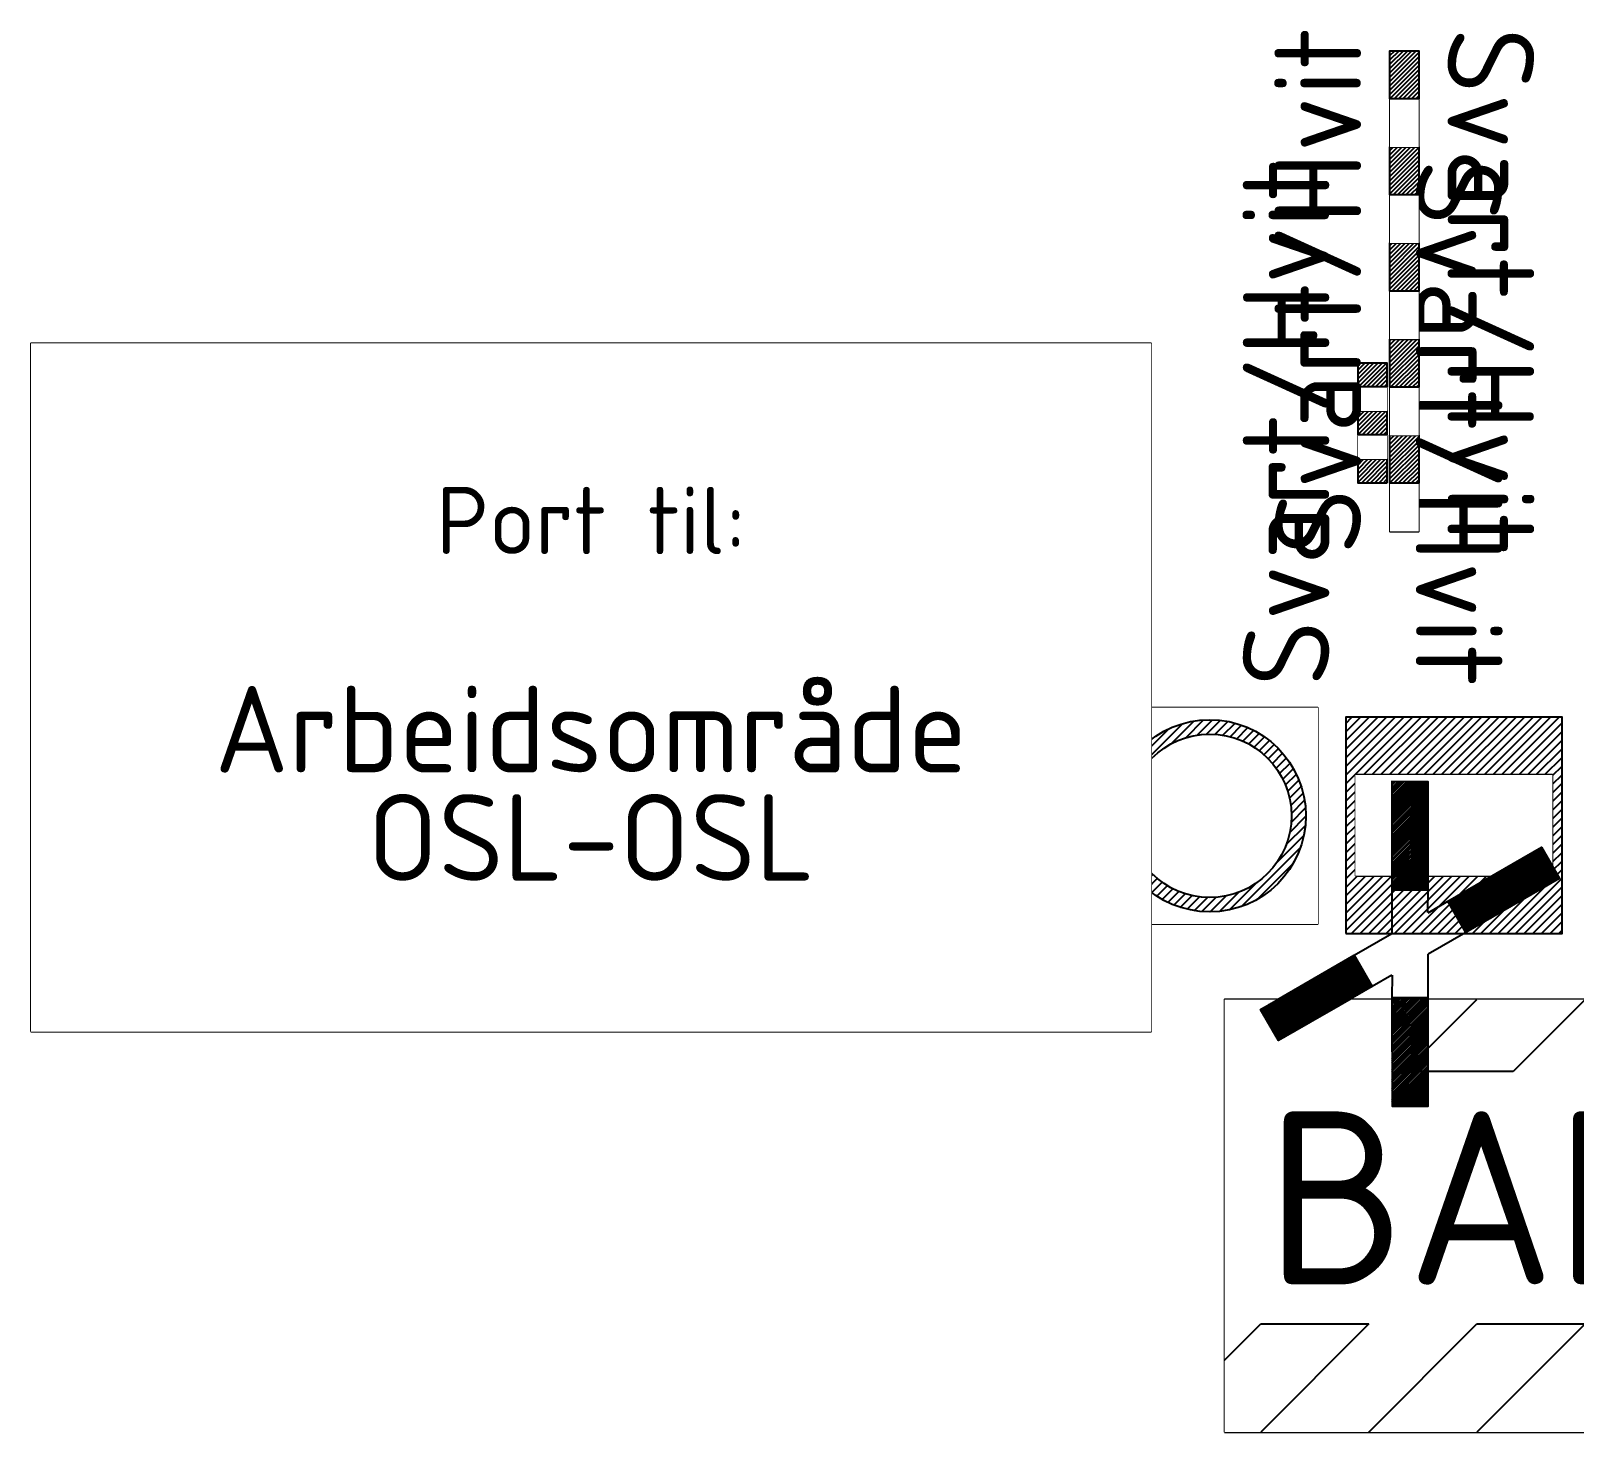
# Model space of a CAD drawing. Header units: metres. Extents: x 22723.5 to 22760.8, y 42869.1 to 42884.6.
# Drawn here: x 22723.53 to 22739.58, y 42870.01 to 42884.59 of the extents above; entities that cross this region are included whole.
import ezdxf
from ezdxf.enums import TextEntityAlignment as Align

# ---------------------------------------------------------------- set-up
doc = ezdxf.new("R2010")
doc.units = ezdxf.units.M
doc.set_wipeout_variables(frame=1)
doc.layers.add('JBTSI__SKILT_WIPEOUT', color=7, linetype='Continuous')
doc.styles.add('ISO', font='iso3098.shx')

# ---------------------------------------------------------------- blocks, each defined once
blk = doc.blocks.new('NO-BN-2D-JBTSI-SKILT-KJOERENDE-SIGNAL-64F-DVERGSIGNALSTOLPE')
at = {"color": 0, "linetype": 'Continuous', "lineweight": -2, "transparency": 16777216}
for p, q in [((-0.15, 1.222), (-0.122, 1.25)), ((-0.15, 1.177), (-0.077, 1.25)), ((-0.15, 1.133), (-0.033, 1.25)), ((-0.15, 1.088), (0.012, 1.25)), ((-0.15, 0.728), (-0.128, 0.75)), ((-0.15, 0.684), (-0.084, 0.75)), ((-0.15, 0.639), (-0.039, 0.75)), ((-0.15, 0.594), (0.006, 0.75)), ((-0.15, 0.235), (-0.135, 0.25)), ((-0.15, 0.19), (-0.09, 0.25)), ((-0.15, 0.145), (-0.045, 0.25)), ((-0.15, 0.1), (0, 0.25)), ((-0.15, 0.055), (0.045, 0.25)), ((-0.15, 0.01), (0.09, 0.25)), ((-0.115, 0), (0.135, 0.25)), ((-0.07, 0), (0.15, 0.22)), ((-0.025, 0), (0.15, 0.175)), ((0.02, 0), (0.15, 0.13)), ((0.065, 0), (0.15, 0.085)), ((0.109, 0), (0.15, 0.041))]:
    blk.add_line(p, q, dxfattribs=at)
at = {"color": 0, "linetype": 'ByBlock', "lineweight": -2, "transparency": 16777216, "flags": 128}
for points in [[(0.15, 0.75), (0.15, 1), (-0.15, 1), (-0.15, 0.75)], [(0.15, 0.25), (0.15, 0.5), (-0.15, 0.5), (-0.15, 0.25)], [(0.15, 0), (-0.15, 0), (-0.15, 0.25), (0.15, 0.25)]]:
    blk.add_lwpolyline(points, close=True, dxfattribs=at)
at = {"color": 0, "linetype": 'ByBlock', "lineweight": -2, "transparency": 16777216, "style": 'ISO'}
for tag, rotation, p in [('RIGHTUP', 270, (0.9, 0.625)), ('LEFTUP', 90, (-0.9, 0.625))]:
    blk.add_attdef(tag, text='', height=0.9, rotation=rotation, dxfattribs=at).set_placement(p, align=Align.MIDDLE_CENTER)
at = {"color": 0, "linetype": 'ByBlock', "lineweight": -2, "transparency": 16777216}
blk.add_wipeout([(0.15, 0.25), (0.15, 0.5), (-0.15, 0.5), (-0.15, 0.25)], dxfattribs=at).dxf.layer = 'JBTSI__SKILT_WIPEOUT'
at = {"color": 0, "linetype": 'Continuous', "lineweight": -2, "transparency": 16777216}
for p, q in [((-0.15, 0.549), (0.051, 0.75)), ((-0.15, 0.504), (0.096, 0.75)), ((-0.109, 0.5), (0.141, 0.75)), ((-0.064, 0.5), (0.15, 0.714)), ((-0.019, 0.5), (0.15, 0.669)), ((0.026, 0.5), (0.15, 0.624)), ((0.071, 0.5), (0.15, 0.579)), ((0.115, 0.5), (0.15, 0.535))]:
    blk.add_line(p, q, dxfattribs=at)
at = {"color": 0, "linetype": 'ByBlock', "lineweight": -2, "transparency": 16777216, "flags": 128}
blk.add_lwpolyline([(0.15, 0.5), (-0.15, 0.5), (-0.15, 0.75), (0.15, 0.75)], close=True, dxfattribs=at)
at = {"color": 0, "linetype": 'ByBlock', "lineweight": -2, "transparency": 16777216}
blk.add_wipeout([(0.15, 0.75), (0.15, 1), (-0.15, 1), (-0.15, 0.75)], dxfattribs=at).dxf.layer = 'JBTSI__SKILT_WIPEOUT'
at = {"color": 0, "linetype": 'Continuous', "lineweight": -2, "transparency": 16777216}
for p, q in [((-0.15, 1.043), (0.057, 1.25)), ((-0.148, 1), (0.102, 1.25)), ((-0.103, 1), (0.147, 1.25)), ((-0.058, 1), (0.15, 1.208)), ((-0.013, 1), (0.15, 1.163)), ((0.032, 1), (0.15, 1.118)), ((0.077, 1), (0.15, 1.073)), ((0.122, 1), (0.15, 1.028))]:
    blk.add_line(p, q, dxfattribs=at)
at = {"color": 0, "linetype": 'ByBlock', "lineweight": -2, "transparency": 16777216, "flags": 128}
blk.add_lwpolyline([(0.15, 1), (-0.15, 1), (-0.15, 1.25), (0.15, 1.25)], close=True, dxfattribs=at)
blk = doc.blocks.new('NO-BN-2D-JBTSI-SKILT-KJOERENDE-SIGNAL-64A-GRENSESTOLPE')
at = {"color": 0, "linetype": 'Continuous', "lineweight": -2, "transparency": 16777216}
for p, q in [((-0.15, 4.994), (-0.144, 5)), ((-0.15, 4.949), (-0.099, 5)), ((-0.15, 4.904), (-0.054, 5)), ((-0.15, 4.859), (-0.009, 5)), ((-0.15, 4.814), (0.036, 5)), ((-0.15, 4.77), (0.08, 5)), ((-0.15, 4.725), (0.125, 5)), ((-0.15, 4.68), (0.15, 4.98)), ((-0.15, 4.635), (0.15, 4.935)), ((-0.15, 4.59), (0.15, 4.89)), ((-0.15, 3.961), (-0.111, 4)), ((-0.15, 3.916), (-0.066, 4)), ((-0.15, 3.872), (-0.022, 4)), ((-0.15, 3.827), (0.023, 4)), ((-0.15, 3.782), (0.068, 4)), ((-0.15, 3.737), (0.113, 4)), ((-0.15, 3.692), (0.15, 3.992)), ((-0.15, 3.647), (0.15, 3.947)), ((-0.15, 3.602), (0.15, 3.902)), ((-0.15, 2.973), (-0.123, 3)), ((-0.15, 2.929), (-0.079, 3)), ((-0.15, 2.884), (-0.034, 3)), ((-0.15, 2.839), (0.011, 3)), ((-0.15, 2.794), (0.056, 3)), ((-0.15, 2.749), (0.101, 3)), ((-0.15, 2.704), (0.146, 3)), ((-0.15, 2.659), (0.15, 2.959)), ((-0.15, 2.614), (0.15, 2.914)), ((-0.15, 1.986), (-0.136, 2)), ((-0.15, 1.941), (-0.091, 2)), ((-0.15, 1.896), (-0.046, 2)), ((-0.15, 1.851), (-0.001, 2)), ((-0.15, 1.806), (0.044, 2)), ((-0.15, 1.761), (0.089, 2)), ((-0.15, 1.716), (0.134, 2)), ((-0.15, 1.671), (0.15, 1.971)), ((-0.15, 1.626), (0.15, 1.926)), ((-0.15, 1.582), (0.15, 1.882)), ((-0.15, 0.998), (-0.148, 1)), ((-0.15, 0.953), (-0.103, 1)), ((-0.15, 0.908), (-0.058, 1)), ((-0.15, 0.863), (-0.013, 1)), ((-0.15, 0.818), (0.032, 1)), ((-0.15, 0.773), (0.077, 1)), ((-0.15, 0.728), (0.122, 1)), ((-0.15, 0.684), (0.15, 0.984)), ((-0.15, 0.639), (0.15, 0.939)), ((-0.15, 0.594), (0.15, 0.894))]:
    blk.add_line(p, q, dxfattribs=at)
at = {"color": 0, "linetype": 'ByBlock', "lineweight": -2, "transparency": 16777216, "flags": 128}
for points in [[(0.15, 4), (0.15, 4.5), (-0.15, 4.5), (-0.15, 4)], [(0.15, 3), (0.15, 3.5), (-0.15, 3.5), (-0.15, 3)], [(0.15, 2), (0.15, 2.5), (-0.15, 2.5), (-0.15, 2)], [(0.15, 1), (0.15, 1.5), (-0.15, 1.5), (-0.15, 1)], [(-0.15, 0.5), (-0.15, 0), (0.15, 0), (0.15, 0.5)]]:
    blk.add_lwpolyline(points, close=True, dxfattribs=at)
at = {"color": 0, "linetype": 'ByBlock', "lineweight": -2, "transparency": 16777216, "style": 'ISO'}
for tag, rotation, p in [('RIGHTUP', 270, (0.9, 2.5)), ('LEFTUP', 90, (-0.9, 2.5))]:
    blk.add_attdef(tag, text='', height=0.9, rotation=rotation, dxfattribs=at).set_placement(p, align=Align.MIDDLE_CENTER)
at = {"color": 0, "linetype": 'ByBlock', "lineweight": -2, "transparency": 16777216}
blk.add_wipeout([(-0.15, 0.5), (-0.15, 0), (0.15, 0), (0.15, 0.5)], dxfattribs=at).dxf.layer = 'JBTSI__SKILT_WIPEOUT'
at = {"color": 0, "linetype": 'Continuous', "lineweight": -2, "transparency": 16777216}
for p, q in [((-0.15, 0.549), (0.15, 0.849)), ((-0.15, 0.504), (0.15, 0.804)), ((-0.109, 0.5), (0.15, 0.759)), ((-0.064, 0.5), (0.15, 0.714)), ((-0.019, 0.5), (0.15, 0.669)), ((0.026, 0.5), (0.15, 0.624)), ((0.071, 0.5), (0.15, 0.579)), ((0.115, 0.5), (0.15, 0.535))]:
    blk.add_line(p, q, dxfattribs=at)
at = {"color": 0, "linetype": 'ByBlock', "lineweight": -2, "transparency": 16777216, "flags": 128}
blk.add_lwpolyline([(0.15, 0.5), (-0.15, 0.5), (-0.15, 1), (0.15, 1)], close=True, dxfattribs=at)
at = {"color": 0, "linetype": 'ByBlock', "lineweight": -2, "transparency": 16777216}
blk.add_wipeout([(0.15, 1), (0.15, 1.5), (-0.15, 1.5), (-0.15, 1)], dxfattribs=at).dxf.layer = 'JBTSI__SKILT_WIPEOUT'
at = {"color": 0, "linetype": 'Continuous', "lineweight": -2, "transparency": 16777216}
for p, q in [((-0.15, 1.537), (0.15, 1.837)), ((-0.142, 1.5), (0.15, 1.792)), ((-0.097, 1.5), (0.15, 1.747)), ((-0.052, 1.5), (0.15, 1.702)), ((-0.007, 1.5), (0.15, 1.657)), ((0.038, 1.5), (0.15, 1.612)), ((0.083, 1.5), (0.15, 1.567)), ((0.128, 1.5), (0.15, 1.522))]:
    blk.add_line(p, q, dxfattribs=at)
at = {"color": 0, "linetype": 'ByBlock', "lineweight": -2, "transparency": 16777216, "flags": 128}
blk.add_lwpolyline([(0.15, 1.5), (-0.15, 1.5), (-0.15, 2), (0.15, 2)], close=True, dxfattribs=at)
at = {"color": 0, "linetype": 'ByBlock', "lineweight": -2, "transparency": 16777216}
blk.add_wipeout([(0.15, 2), (0.15, 2.5), (-0.15, 2.5), (-0.15, 2)], dxfattribs=at).dxf.layer = 'JBTSI__SKILT_WIPEOUT'
at = {"color": 0, "linetype": 'Continuous', "lineweight": -2, "transparency": 16777216}
for p, q in [((-0.15, 2.569), (0.15, 2.869)), ((-0.15, 2.524), (0.15, 2.824)), ((-0.13, 2.5), (0.15, 2.78)), ((-0.085, 2.5), (0.15, 2.735)), ((-0.04, 2.5), (0.15, 2.69)), ((0.005, 2.5), (0.15, 2.645)), ((0.05, 2.5), (0.15, 2.6)), ((0.095, 2.5), (0.15, 2.555)), ((0.14, 2.5), (0.15, 2.51))]:
    blk.add_line(p, q, dxfattribs=at)
at = {"color": 0, "linetype": 'ByBlock', "lineweight": -2, "transparency": 16777216, "flags": 128}
blk.add_lwpolyline([(0.15, 2.5), (-0.15, 2.5), (-0.15, 3), (0.15, 3)], close=True, dxfattribs=at)
at = {"color": 0, "linetype": 'ByBlock', "lineweight": -2, "transparency": 16777216}
blk.add_wipeout([(0.15, 3), (0.15, 3.5), (-0.15, 3.5), (-0.15, 3)], dxfattribs=at).dxf.layer = 'JBTSI__SKILT_WIPEOUT'
at = {"color": 0, "linetype": 'Continuous', "lineweight": -2, "transparency": 16777216}
for p, q in [((-0.15, 3.557), (0.15, 3.857)), ((-0.15, 3.512), (0.15, 3.812)), ((-0.117, 3.5), (0.15, 3.767)), ((-0.072, 3.5), (0.15, 3.722)), ((-0.028, 3.5), (0.15, 3.678)), ((0.017, 3.5), (0.15, 3.633)), ((0.062, 3.5), (0.15, 3.588)), ((0.107, 3.5), (0.15, 3.543))]:
    blk.add_line(p, q, dxfattribs=at)
at = {"color": 0, "linetype": 'ByBlock', "lineweight": -2, "transparency": 16777216, "flags": 128}
blk.add_lwpolyline([(0.15, 3.5), (-0.15, 3.5), (-0.15, 4), (0.15, 4)], close=True, dxfattribs=at)
at = {"color": 0, "linetype": 'ByBlock', "lineweight": -2, "transparency": 16777216}
blk.add_wipeout([(0.15, 4), (0.15, 4.5), (-0.15, 4.5), (-0.15, 4)], dxfattribs=at).dxf.layer = 'JBTSI__SKILT_WIPEOUT'
at = {"color": 0, "linetype": 'Continuous', "lineweight": -2, "transparency": 16777216}
for p, q in [((-0.15, 4.545), (0.15, 4.845)), ((-0.15, 4.5), (0.15, 4.8)), ((-0.105, 4.5), (0.15, 4.755)), ((-0.06, 4.5), (0.15, 4.71)), ((-0.015, 4.5), (0.15, 4.665)), ((0.029, 4.5), (0.15, 4.621)), ((0.074, 4.5), (0.15, 4.576)), ((0.119, 4.5), (0.15, 4.531))]:
    blk.add_line(p, q, dxfattribs=at)
at = {"color": 0, "linetype": 'ByBlock', "lineweight": -2, "transparency": 16777216, "flags": 128}
blk.add_lwpolyline([(0.15, 4.5), (-0.15, 4.5), (-0.15, 5), (0.15, 5)], close=True, dxfattribs=at)
blk = doc.blocks.new('NO-BN-2D-JBTSI-SKILT-KJOERENDE-SIGNAL-65A-JORDETSEKSJON')
at = {"color": 0, "linetype": 'Continuous', "lineweight": -2, "transparency": 16777216}
for p, q in [((-1.125, 2.186), (-1.061, 2.25)), ((-1.125, 2.096), (-0.971, 2.25)), ((-1.125, 2.006), (-0.881, 2.25)), ((-1.125, 1.916), (-0.791, 2.25)), ((-1.125, 1.826), (-0.701, 2.25)), ((-1.125, 1.737), (-0.612, 2.25)), ((-1.125, 1.647), (-0.522, 2.25)), ((-1.125, 1.557), (-0.432, 2.25)), ((-0.942, 1.65), (-0.342, 2.25)), ((-0.852, 1.65), (-0.252, 2.25)), ((-0.763, 1.65), (-0.163, 2.25)), ((-0.673, 1.65), (-0.073, 2.25)), ((-0.583, 1.65), (0.017, 2.25)), ((-0.493, 1.65), (0.107, 2.25)), ((-0.403, 1.65), (0.197, 2.25)), ((-0.314, 1.65), (0.286, 2.25)), ((-0.224, 1.65), (0.376, 2.25)), ((-0.134, 1.65), (0.466, 2.25)), ((-0.044, 1.65), (0.556, 2.25)), ((0.046, 1.65), (0.646, 2.25)), ((0.135, 1.65), (0.735, 2.25)), ((0.225, 1.65), (0.825, 2.25)), ((0.315, 1.65), (0.915, 2.25)), ((0.405, 1.65), (1.005, 2.25)), ((0.495, 1.65), (1.095, 2.25)), ((0.584, 1.65), (1.125, 2.191)), ((0.674, 1.65), (1.125, 2.101)), ((0.764, 1.65), (1.125, 2.011)), ((0.854, 1.65), (1.125, 1.921)), ((0.944, 1.65), (1.125, 1.831)), ((1.025, 1.642), (1.125, 1.742)), ((1.025, 1.552), (1.125, 1.652)), ((-1.125, 1.467), (-1.025, 1.567)), ((-1.125, 1.377), (-1.025, 1.477)), ((1.025, 1.462), (1.125, 1.562)), ((1.025, 1.372), (1.125, 1.472)), ((-1.125, 1.288), (-1.025, 1.388)), ((-1.125, 1.198), (-1.025, 1.298)), ((1.025, 1.282), (1.125, 1.382)), ((1.025, 1.193), (1.125, 1.293)), ((-1.125, 1.108), (-1.025, 1.208)), ((1.025, 1.103), (1.125, 1.203)), ((-1.125, 1.018), (-1.025, 1.118)), ((-1.125, 0.928), (-1.025, 1.028)), ((1.025, 1.013), (1.125, 1.113)), ((1.025, 0.923), (1.125, 1.023)), ((-1.125, 0.839), (-1.025, 0.939)), ((-1.125, 0.749), (-1.025, 0.849)), ((1.025, 0.833), (1.125, 0.933)), ((1.025, 0.744), (1.125, 0.844)), ((-1.125, 0.659), (-1.025, 0.759)), ((-1.125, 0.569), (-1.025, 0.669)), ((0.461, 0), (1.125, 0.664)), ((1.025, 0.654), (1.125, 0.754)), ((-1.125, 0.479), (-1.004, 0.6)), ((-1.125, 0.39), (-0.915, 0.6)), ((-1.125, 0.3), (-0.825, 0.6)), ((-1.125, 0.21), (-0.735, 0.6)), ((-1.125, 0.12), (-0.645, 0.6)), ((-1.125, 0.03), (-0.555, 0.6)), ((-1.066, 0), (-0.466, 0.6)), ((-0.976, 0), (-0.376, 0.6)), ((-0.886, 0), (-0.286, 0.6)), ((-0.796, 0), (-0.196, 0.6)), ((-0.706, 0), (-0.106, 0.6)), ((-0.617, 0), (-0.017, 0.6)), ((-0.527, 0), (0.073, 0.6)), ((-0.437, 0), (0.163, 0.6)), ((-0.347, 0), (0.253, 0.6)), ((-0.257, 0), (0.343, 0.6)), ((-0.168, 0), (0.432, 0.6)), ((-0.078, 0), (0.522, 0.6)), ((0.012, 0), (0.612, 0.6)), ((0.102, 0), (0.702, 0.6)), ((0.192, 0), (0.792, 0.6)), ((0.281, 0), (0.881, 0.6)), ((0.371, 0), (0.971, 0.6)), ((0.551, 0), (1.125, 0.574)), ((0.641, 0), (1.125, 0.484)), ((0.73, 0), (1.125, 0.395)), ((0.82, 0), (1.125, 0.305)), ((0.91, 0), (1.125, 0.215)), ((1, 0), (1.125, 0.125)), ((1.09, 0), (1.125, 0.035))]:
    blk.add_line(p, q, dxfattribs=at)
at = {"color": 0, "linetype": 'ByBlock', "lineweight": -2, "transparency": 16777216}
for points in [[(-1.125, 0), (1.125, 0), (1.125, 2.25), (-1.125, 2.25)], [(-1.025, 0.6), (1.025, 0.6), (1.025, 1.65), (-1.025, 1.65)]]:
    blk.add_lwpolyline(points, close=True, dxfattribs=at)
blk.add_wipeout([(-1.025, 0.6), (1.025, 0.6), (1.025, 1.65), (-1.025, 1.65)], dxfattribs=at).dxf.layer = 'JBTSI__SKILT_WIPEOUT'
blk = doc.blocks.new('NO-BN-2D-JBTSI-SKILT-KJOERENDE-SIGNAL-65G-1-STOPPELLOK')
at = {"color": 0, "linetype": 'ByBlock', "lineweight": -2, "transparency": 16777216}
blk.add_lwpolyline([(-1.125, 0), (1.125, 0), (1.125, 2.25), (-1.125, 2.25)], close=True, dxfattribs=at)
blk.add_wipeout([(-1.125, 0), (1.125, 0), (1.125, 2.25), (-1.125, 2.25)], dxfattribs=at).dxf.layer = 'JBTSI__SKILT_WIPEOUT'
at = {"color": 0, "linetype": 'Continuous', "lineweight": -2, "transparency": 16777216}
for p, q in [((-0.401, 1.874), (-0.164, 2.111)), ((-0.247, 1.938), (-0.063, 2.123)), ((-0.131, 1.965), (0.029, 2.125)), ((-0.032, 1.974), (0.113, 2.119)), ((0.057, 1.973), (0.19, 2.107)), ((0.137, 1.964), (0.263, 2.09)), ((-0.96, 1.405), (-0.28, 2.085)), ((-0.905, 1.55), (-0.425, 2.03)), ((0.212, 1.948), (0.332, 2.068)), ((0.281, 1.927), (0.396, 2.043)), ((0.345, 1.902), (0.457, 2.014)), ((0.405, 1.872), (0.515, 1.982)), ((0.461, 1.839), (0.57, 1.947)), ((0.514, 1.802), (0.621, 1.909)), ((0.564, 1.761), (0.67, 1.868)), ((0.609, 1.717), (0.716, 1.824)), ((0.652, 1.67), (0.758, 1.777)), ((0.691, 1.62), (0.799, 1.727)), ((0.727, 1.566), (0.836, 1.674)), ((0.759, 1.508), (0.87, 1.619)), ((-0.986, 1.289), (-0.749, 1.526)), ((0.787, 1.446), (0.901, 1.56)), ((0.811, 1.38), (0.928, 1.497)), ((-0.998, 1.188), (-0.813, 1.372)), ((0.83, 1.309), (0.952, 1.431)), ((0.843, 1.233), (0.972, 1.361)), ((0.85, 1.149), (0.987, 1.287)), ((-1, 1.096), (-0.84, 1.256)), ((-0.994, 1.012), (-0.849, 1.157)), ((0.847, 1.057), (0.997, 1.207)), ((-0.982, 0.935), (-0.848, 1.068)), ((-0.965, 0.862), (-0.839, 0.988)), ((0.796, 0.826), (0.995, 1.025)), ((0.832, 0.953), (1, 1.12)), ((-0.943, 0.793), (-0.823, 0.913)), ((-0.918, 0.729), (-0.802, 0.844)), ((0.695, 0.635), (0.979, 0.919)), ((-0.889, 0.668), (-0.777, 0.78)), ((-0.857, 0.61), (-0.747, 0.72)), ((-0.822, 0.555), (-0.714, 0.664)), ((0.33, 0.181), (0.944, 0.795)), ((-0.784, 0.504), (-0.677, 0.611)), ((-0.743, 0.455), (-0.636, 0.561)), ((-0.699, 0.409), (-0.592, 0.516)), ((0.495, 0.256), (0.869, 0.63)), ((-0.652, 0.367), (-0.545, 0.473)), ((-0.602, 0.326), (-0.495, 0.434)), ((-0.549, 0.289), (-0.441, 0.398)), ((-0.494, 0.255), (-0.383, 0.366)), ((-0.435, 0.224), (-0.321, 0.338)), ((0.1, 0.13), (0.299, 0.329)), ((0.206, 0.146), (0.49, 0.43)), ((-0.372, 0.197), (-0.255, 0.314)), ((-0.306, 0.173), (-0.184, 0.295)), ((-0.236, 0.153), (-0.108, 0.282)), ((-0.162, 0.138), (-0.024, 0.275)), ((-0.082, 0.128), (0.068, 0.278)), ((0.005, 0.125), (0.172, 0.293))]:
    blk.add_line(p, q, dxfattribs=at)
at = {"color": 0, "linetype": 'ByBlock', "lineweight": -2, "transparency": 16777216}
for radius in [1, 0.85]:
    blk.add_circle((0, 1.125), radius, dxfattribs=at)
blk = doc.blocks.new('NO-BN-2D-JBTSI-SKILT-KJOERENDE-SIGNAL-69A-MIDLERTIDIG-NEDSATT')
at = {"color": 0, "linetype": 'Continuous', "lineweight": -2, "transparency": 16777216}
for p, q in [((-0.75, 2.923), (-0.673, 3)), ((-0.75, 2.833), (-0.609, 2.974)), ((0.609, 2.934), (0.674, 3)), ((0.609, 2.845), (0.75, 2.986)), ((0.609, 2.755), (0.75, 2.896)), ((-0.75, 2.743), (-0.609, 2.885)), ((-0.75, 2.653), (-0.609, 2.795)), ((0.609, 2.665), (0.75, 2.806)), ((-0.75, 2.564), (-0.609, 2.705)), ((-0.75, 2.474), (-0.609, 2.615)), ((0.609, 2.575), (0.75, 2.717)), ((0.609, 2.485), (0.75, 2.627)), ((-0.75, 2.384), (-0.609, 2.525)), ((-0.75, 2.294), (-0.609, 2.436)), ((0.609, 2.396), (0.75, 2.537)), ((0.609, 2.306), (0.75, 2.447)), ((-0.75, 2.204), (-0.609, 2.346)), ((-0.75, 2.115), (-0.609, 2.256)), ((0.609, 2.216), (0.75, 2.357)), ((0.609, 2.126), (0.75, 2.268)), ((-0.75, 2.025), (-0.609, 2.166)), ((0.609, 2.036), (0.75, 2.178)), ((0.609, 1.947), (0.75, 2.088)), ((-0.75, 1.935), (-0.609, 2.076)), ((-0.75, 1.845), (-0.609, 1.987)), ((0.609, 1.857), (0.75, 1.998)), ((-0.75, 1.755), (-0.609, 1.897)), ((-0.75, 1.666), (-0.609, 1.807)), ((0.609, 1.767), (0.75, 1.908)), ((0.609, 1.677), (0.75, 1.819)), ((-0.75, 1.576), (-0.609, 1.717)), ((-0.75, 1.486), (-0.609, 1.627)), ((0.609, 1.587), (0.75, 1.729)), ((0.609, 1.498), (0.75, 1.639)), ((-0.75, 1.396), (-0.609, 1.538)), ((-0.75, 1.306), (-0.609, 1.448)), ((0.609, 1.408), (0.75, 1.549)), ((0.609, 1.318), (0.75, 1.459)), ((-0.75, 1.217), (-0.609, 1.358)), ((0.609, 1.228), (0.75, 1.37)), ((-0.75, 1.127), (-0.609, 1.268)), ((-0.75, 1.037), (-0.609, 1.178)), ((0.609, 1.138), (0.75, 1.28)), ((0.609, 1.049), (0.75, 1.19)), ((-0.75, 0.947), (-0.609, 1.089)), ((-0.75, 0.857), (-0.609, 0.999)), ((0.609, 0.959), (0.75, 1.1)), ((0.609, 0.869), (0.75, 1.01)), ((-0.75, 0.768), (-0.609, 0.909)), ((-0.714, 0.714), (-0.609, 0.819)), ((-0.085, 0.085), (0.75, 0.921)), ((-0.04, 0.04), (0.75, 0.831)), ((-0.669, 0.669), (-0.569, 0.769)), ((-0.624, 0.624), (-0.524, 0.724)), ((-0.579, 0.579), (-0.479, 0.679)), ((-0.534, 0.534), (-0.434, 0.634)), ((-0.489, 0.489), (-0.389, 0.589)), ((-0.444, 0.444), (-0.344, 0.544)), ((-0.4, 0.4), (-0.3, 0.5)), ((-0.355, 0.355), (-0.255, 0.455)), ((-0.31, 0.31), (-0.21, 0.41)), ((-0.265, 0.265), (-0.165, 0.365)), ((-0.22, 0.22), (-0.12, 0.32)), ((-0.175, 0.175), (-0.075, 0.275)), ((-0.13, 0.13), (-0.03, 0.23))]:
    blk.add_line(p, q, dxfattribs=at)
at = {"color": 0, "linetype": 'ByBlock', "lineweight": -2, "transparency": 16777216}
blk.add_line((0.75, 3), (-0.75, 3), dxfattribs=at)
at = {"color": 0, "linetype": 'ByBlock', "lineweight": -2, "transparency": 16777216, "flags": 128}
for points in [[(0, 0), (-0.75, 0.75), (-0.75, 3)], [(0, 0.2), (-0.609, 0.809), (-0.609, 3)], [(0, 0), (0.75, 0.75), (0.75, 3)], [(0, 0.2), (0.609, 0.809), (0.609, 3)]]:
    blk.add_lwpolyline(points, dxfattribs=at)
blk.add_lwpolyline([(0, 0.2), (0.609, 0.809), (0.609, 3), (-0.609, 3), (-0.609, 0.809)], close=True, dxfattribs=at)
at = {"color": 0, "linetype": 'ByBlock', "lineweight": -2, "transparency": 16777216}
blk.add_wipeout([(0, 0.2), (0.609, 0.809), (0.609, 3), (-0.609, 3), (-0.609, 0.809)], dxfattribs=at).dxf.layer = 'JBTSI__SKILT_WIPEOUT'
at = {"color": 0, "linetype": 'ByBlock', "lineweight": -2, "transparency": 16777216, "style": 'ISO'}
blk.add_attdef('HAST_10', text='', height=1.25, dxfattribs=at).set_placement((0, 1.896), align=Align.MIDDLE_CENTER)
blk = doc.blocks.new('NO-BN-2D-JBTSI-SKILT-VEDLIKEHOLD-ARBEIDSOMRAADE-3')
at = {"color": 0, "linetype": 'ByBlock', "lineweight": -2, "transparency": 16777216}
blk.add_lwpolyline([(-5.8275, 0), (5.8275, 0), (5.8275, 7.16), (-5.8275, 7.16)], close=True, dxfattribs=at)
blk.add_wipeout([(-5.8275, 0), (5.8275, 0), (5.8275, 7.16), (-5.8275, 7.16)], dxfattribs=at).dxf.layer = 'JBTSI__SKILT_WIPEOUT'
at = {"color": 0, "linetype": 'ByBlock', "lineweight": -2, "transparency": 16777216, "style": 'ISO'}
for tag, height, p in [('TEKST1', 0.7, (0, 6.316)), ('TEKST2', 0.7, (0, 5.317)), ('TEKST3', 0.9, (0, 4.257)), ('TEKST4', 0.9, (0, 3.146)), ('TEKST5', 0.9, (0, 2.02)), ('TEKST6', 0.9, (0, 0.876))]:
    blk.add_attdef(tag, text='', height=height, dxfattribs=at).set_placement(p, align=Align.MIDDLE_CENTER)
blk = doc.blocks.new('NO-BN-2D-JBTSI-SKILT-VEDLIKEHOLD-SIGNAL-BALISE')
at = {"color": 0, "linetype": 'Continuous', "lineweight": -2, "transparency": 16777216}
for p, q in [((-2.238, 3.75), (-1.488, 4.5)), ((-2.148, 3.75), (-1.398, 4.5)), ((-2.058, 3.75), (-1.308, 4.5)), ((-1.968, 3.75), (-1.218, 4.5)), ((-1.879, 3.75), (-1.129, 4.5)), ((-1.789, 3.75), (-1.039, 4.5)), ((-1.699, 3.75), (-0.949, 4.5)), ((-1.609, 3.75), (-0.859, 4.5)), ((-1.519, 3.75), (-0.769, 4.5)), ((-1.43, 3.75), (-0.68, 4.5)), ((-1.34, 3.75), (-0.59, 4.5)), ((-1.25, 3.75), (-0.5, 4.5)), ((-1.16, 3.75), (-0.41, 4.5)), ((0.012, 3.75), (0.762, 4.5)), ((0.102, 3.75), (0.852, 4.5)), ((0.192, 3.75), (0.942, 4.5)), ((0.282, 3.75), (1.032, 4.5)), ((0.371, 3.75), (1.121, 4.5)), ((0.461, 3.75), (1.211, 4.5)), ((0.551, 3.75), (1.301, 4.5)), ((0.641, 3.75), (1.391, 4.5)), ((0.731, 3.75), (1.481, 4.5)), ((0.82, 3.75), (1.57, 4.5)), ((0.91, 3.75), (1.66, 4.5)), ((1, 3.75), (1.75, 4.5)), ((1.09, 3.75), (1.84, 4.5)), ((2.262, 3.75), (3.012, 4.5)), ((2.352, 3.75), (3.102, 4.5)), ((2.442, 3.75), (3.192, 4.5)), ((2.532, 3.75), (3.282, 4.5)), ((2.621, 3.75), (3.371, 4.5)), ((2.711, 3.75), (3.461, 4.5)), ((2.801, 3.75), (3.551, 4.5)), ((2.891, 3.75), (3.641, 4.5)), ((2.981, 3.75), (3.731, 4.5)), ((3.07, 3.75), (3.82, 4.5)), ((3.16, 3.75), (3.91, 4.5)), ((3.25, 3.75), (4, 4.5)), ((3.34, 3.75), (4.09, 4.5)), ((-4.125, 0.688), (-3.688, 1.125)), ((-4.125, 0.598), (-3.598, 1.125)), ((-4.125, 0.508), (-3.508, 1.125)), ((-4.125, 0.418), (-3.418, 1.125)), ((-4.125, 0.328), (-3.328, 1.125)), ((-4.125, 0.238), (-3.238, 1.125)), ((-4.125, 0.149), (-3.149, 1.125)), ((-4.125, 0.059), (-3.059, 1.125)), ((-4.094, 0), (-2.969, 1.125)), ((-4.004, 0), (-2.879, 1.125)), ((-3.914, 0), (-2.789, 1.125)), ((-3.825, 0), (-2.7, 1.125)), ((-2.617, 0), (-1.492, 1.125)), ((-2.527, 0), (-1.402, 1.125)), ((-2.438, 0), (-1.312, 1.125)), ((-2.348, 0), (-1.223, 1.125)), ((-2.258, 0), (-1.133, 1.125)), ((-2.168, 0), (-1.043, 1.125)), ((-2.078, 0), (-0.953, 1.125)), ((-1.988, 0), (-0.863, 1.125)), ((-1.899, 0), (-0.774, 1.125)), ((-1.809, 0), (-0.684, 1.125)), ((-1.719, 0), (-0.594, 1.125)), ((-1.629, 0), (-0.504, 1.125)), ((-1.539, 0), (-0.414, 1.125)), ((-0.367, 0), (0.758, 1.125)), ((-0.277, 0), (0.848, 1.125)), ((-0.188, 0), (0.938, 1.125)), ((-0.098, 0), (1.027, 1.125)), ((-0.008, 0), (1.117, 1.125)), ((0.082, 0), (1.207, 1.125)), ((0.172, 0), (1.297, 1.125)), ((0.262, 0), (1.387, 1.125)), ((0.351, 0), (1.476, 1.125)), ((0.441, 0), (1.566, 1.125)), ((0.531, 0), (1.656, 1.125)), ((0.621, 0), (1.746, 1.125)), ((0.711, 0), (1.836, 1.125))]:
    blk.add_line(p, q, dxfattribs=at)
at = {"color": 0, "linetype": 'ByBlock', "lineweight": -2, "transparency": 16777216}
blk.add_lwpolyline([(-4.125, 0), (4.125, 0), (4.125, 4.5), (-4.125, 4.5)], close=True, dxfattribs=at)
blk.add_wipeout([(-4.125, 0), (4.125, 0), (4.125, 4.5), (-4.125, 4.5)], dxfattribs=at).dxf.layer = 'JBTSI__SKILT_WIPEOUT'
for p, q in [((-2.25, 3.75), (-1.5, 4.5)), ((-0.375, 4.5), (-1.125, 3.75)), ((0, 3.75), (0.75, 4.5)), ((1.875, 4.5), (1.125, 3.75)), ((2.25, 3.75), (3, 4.5)), ((4.125, 4.5), (3.375, 3.75)), ((-1.125, 3.75), (-2.25, 3.75)), ((1.125, 3.75), (0, 3.75)), ((3.375, 3.75), (2.25, 3.75)), ((-4.125, 0.75), (-3.75, 1.125)), ((-3.75, 1.125), (-2.625, 1.125)), ((-2.625, 1.125), (-3.75, 0)), ((-2.625, 0), (-1.5, 1.125)), ((-1.5, 1.125), (-0.375, 1.125)), ((-0.375, 1.125), (-1.5, 0)), ((-0.375, 0), (0.75, 1.125)), ((0.75, 1.125), (1.875, 1.125)), ((1.875, 1.125), (0.75, 0))]:
    blk.add_line(p, q, dxfattribs=at)
at = {"color": 0, "linetype": 'ByBlock', "lineweight": -2, "transparency": 16777216, "style": 'ISO'}
blk.add_text('BALISE', height=1.8, dxfattribs=at).set_placement((0, 2.438), align=Align.MIDDLE_CENTER)
blk = doc.blocks.new('NO-BN-2D-JBTSI-SKILT-TREDJEPERSON-138-MOT-VEI')
at = {"color": 0, "linetype": 'Continuous', "lineweight": -2, "transparency": 16777216}
for p, q in [((-1.465, 1.053), (-1.199, 1.125)), ((-1.454, 1.073), (-1.218, 1.136)), ((-1.443, 1.092), (-1.237, 1.147)), ((-1.432, 1.112), (-1.257, 1.159)), ((-1.421, 1.131), (-1.276, 1.17)), ((-1.409, 1.151), (-1.296, 1.181)), ((-1.398, 1.17), (-1.315, 1.192)), ((-1.387, 1.19), (-1.335, 1.204)), ((-1.376, 1.209), (-1.354, 1.215)), ((1.465, 1.053), (1.199, 1.125)), ((1.454, 1.073), (1.218, 1.136)), ((1.443, 1.092), (1.237, 1.147)), ((1.432, 1.112), (1.257, 1.159)), ((1.421, 1.131), (1.276, 1.17)), ((1.409, 1.151), (1.296, 1.181)), ((1.398, 1.17), (1.315, 1.192)), ((1.387, 1.19), (1.335, 1.204)), ((1.376, 1.209), (1.354, 1.215)), ((-1.555, 0.898), (-1.043, 1.035)), ((-1.544, 0.917), (-1.062, 1.046)), ((-1.536, 0.887), (-1.024, 1.024)), ((-1.533, 0.937), (-1.082, 1.058)), ((-1.522, 0.956), (-1.101, 1.069)), ((-1.516, 0.875), (-1.004, 1.013)), ((-1.51, 0.976), (-1.121, 1.08)), ((-1.499, 0.995), (-1.14, 1.091)), ((-1.497, 0.864), (-0.985, 1.001)), ((-1.488, 1.015), (-1.16, 1.103)), ((-1.477, 1.034), (-1.179, 1.114)), ((-1.477, 0.853), (-0.965, 0.99)), ((-1.458, 0.842), (-0.946, 0.979)), ((-1.439, 0.831), (-0.926, 0.968)), ((1.439, 0.831), (0.926, 0.968)), ((1.458, 0.842), (0.946, 0.979)), ((1.477, 0.853), (0.965, 0.99)), ((1.497, 0.864), (0.985, 1.001)), ((1.516, 0.875), (1.004, 1.013)), ((1.536, 0.887), (1.024, 1.024)), ((1.555, 0.898), (1.043, 1.035)), ((1.544, 0.917), (1.062, 1.046)), ((1.533, 0.937), (1.082, 1.058)), ((1.522, 0.956), (1.101, 1.069)), ((1.51, 0.976), (1.121, 1.08)), ((1.499, 0.995), (1.14, 1.091)), ((1.488, 1.015), (1.16, 1.103)), ((1.477, 1.034), (1.179, 1.114)), ((-1.419, 0.819), (-0.907, 0.957)), ((-1.4, 0.808), (-0.887, 0.945)), ((-1.38, 0.797), (-0.868, 0.934)), ((-1.361, 0.786), (-0.849, 0.923)), ((-1.341, 0.774), (-0.829, 0.912)), ((-1.322, 0.763), (-0.81, 0.9)), ((-1.302, 0.752), (-0.79, 0.889)), ((-1.283, 0.741), (-0.771, 0.878)), ((-1.264, 0.73), (-0.751, 0.867)), ((-1.244, 0.718), (-0.732, 0.856)), ((-1.225, 0.707), (-0.712, 0.844)), ((-1.205, 0.696), (-0.693, 0.833)), ((-1.186, 0.685), (-0.674, 0.822)), ((-1.166, 0.673), (-0.654, 0.811)), ((1.166, 0.673), (0.654, 0.811)), ((1.186, 0.685), (0.674, 0.822)), ((1.205, 0.696), (0.693, 0.833)), ((1.225, 0.707), (0.712, 0.844)), ((1.244, 0.718), (0.732, 0.856)), ((1.264, 0.73), (0.751, 0.867)), ((1.283, 0.741), (0.771, 0.878)), ((1.302, 0.752), (0.79, 0.889)), ((1.322, 0.763), (0.81, 0.9)), ((1.341, 0.774), (0.829, 0.912)), ((1.361, 0.786), (0.849, 0.923)), ((1.38, 0.797), (0.868, 0.934)), ((1.4, 0.808), (0.887, 0.945)), ((1.419, 0.819), (0.907, 0.957)), ((-1.147, 0.662), (-0.635, 0.799)), ((-1.128, 0.651), (-0.615, 0.788)), ((-1.108, 0.64), (-0.596, 0.777)), ((-1.089, 0.629), (-0.576, 0.766)), ((-1.069, 0.617), (-0.557, 0.755)), ((-1.05, 0.606), (-0.537, 0.743)), ((-1.03, 0.595), (-0.518, 0.732)), ((-1.011, 0.584), (-0.499, 0.721)), ((-0.991, 0.572), (-0.479, 0.71)), ((-0.972, 0.561), (-0.46, 0.698)), ((-0.953, 0.55), (-0.44, 0.687)), ((-0.933, 0.539), (-0.421, 0.676)), ((-0.914, 0.527), (-0.401, 0.665)), ((-0.894, 0.516), (-0.4, 0.649)), ((0.894, 0.516), (0.4, 0.649)), ((0.914, 0.527), (0.401, 0.665)), ((0.933, 0.539), (0.421, 0.676)), ((0.953, 0.55), (0.44, 0.687)), ((0.972, 0.561), (0.46, 0.698)), ((0.991, 0.572), (0.479, 0.71)), ((1.011, 0.584), (0.499, 0.721)), ((1.03, 0.595), (0.518, 0.732)), ((1.05, 0.606), (0.537, 0.743)), ((1.069, 0.617), (0.557, 0.755)), ((1.089, 0.629), (0.576, 0.766)), ((1.108, 0.64), (0.596, 0.777)), ((1.128, 0.651), (0.615, 0.788)), ((1.147, 0.662), (0.635, 0.799)), ((-0.875, 0.505), (-0.411, 0.629)), ((-0.855, 0.494), (-0.423, 0.61)), ((-0.836, 0.483), (-0.434, 0.59)), ((-0.816, 0.471), (-0.445, 0.571)), ((-0.797, 0.46), (-0.456, 0.551)), ((-0.778, 0.449), (-0.467, 0.532)), ((-0.758, 0.438), (-0.479, 0.513)), ((-0.739, 0.426), (-0.49, 0.493)), ((0.875, 0.505), (0.411, 0.629)), ((0.855, 0.494), (0.423, 0.61)), ((0.836, 0.483), (0.434, 0.59)), ((0.816, 0.471), (0.445, 0.571)), ((0.797, 0.46), (0.456, 0.551)), ((0.778, 0.449), (0.467, 0.532)), ((0.758, 0.438), (0.479, 0.513)), ((0.739, 0.426), (0.49, 0.493)), ((-0.719, 0.415), (-0.501, 0.474)), ((-0.7, 0.404), (-0.512, 0.454)), ((-0.68, 0.393), (-0.524, 0.435)), ((-0.661, 0.382), (-0.535, 0.415)), ((-0.641, 0.37), (-0.546, 0.396)), ((-0.622, 0.359), (-0.557, 0.376)), ((-0.603, 0.348), (-0.568, 0.357)), ((-0.583, 0.337), (-0.58, 0.338)), ((0.719, 0.415), (0.501, 0.474)), ((0.7, 0.404), (0.512, 0.454)), ((0.68, 0.393), (0.524, 0.435)), ((0.661, 0.382), (0.535, 0.415)), ((0.641, 0.37), (0.546, 0.396)), ((0.622, 0.359), (0.557, 0.376)), ((0.603, 0.348), (0.568, 0.357)), ((0.583, 0.337), (0.58, 0.338)), ((-0.739, 0.007), (-0.49, -0.06)), ((-0.719, 0.018), (-0.501, -0.041)), ((-0.7, 0.029), (-0.512, -0.021)), ((-0.68, 0.04), (-0.524, -0.002)), ((-0.661, 0.051), (-0.535, 0.018)), ((-0.641, 0.063), (-0.546, 0.037)), ((-0.622, 0.074), (-0.557, 0.057)), ((-0.603, 0.085), (-0.568, 0.076)), ((-0.583, 0.096), (-0.58, 0.095)), ((0.739, 0.007), (0.49, -0.06)), ((0.719, 0.018), (0.501, -0.041)), ((0.7, 0.029), (0.512, -0.021)), ((0.68, 0.04), (0.524, -0.002)), ((0.661, 0.051), (0.535, 0.018)), ((0.641, 0.063), (0.546, 0.037)), ((0.622, 0.074), (0.557, 0.057)), ((0.603, 0.085), (0.568, 0.076)), ((0.583, 0.096), (0.58, 0.095)), ((-1.011, -0.151), (-0.499, -0.288)), ((-0.991, -0.139), (-0.479, -0.277)), ((-0.972, -0.128), (-0.46, -0.265)), ((-0.953, -0.117), (-0.44, -0.254)), ((-0.933, -0.106), (-0.421, -0.243)), ((-0.914, -0.094), (-0.401, -0.232)), ((-0.894, -0.083), (-0.4, -0.216)), ((-0.875, -0.072), (-0.411, -0.196)), ((-0.855, -0.061), (-0.423, -0.177)), ((-0.836, -0.05), (-0.434, -0.157)), ((-0.816, -0.038), (-0.445, -0.138)), ((-0.797, -0.027), (-0.456, -0.118)), ((-0.778, -0.016), (-0.467, -0.099)), ((-0.758, -0.005), (-0.479, -0.08)), ((0.894, -0.083), (0.4, -0.216)), ((0.914, -0.094), (0.401, -0.232)), ((0.875, -0.072), (0.411, -0.196)), ((0.933, -0.106), (0.421, -0.243)), ((0.855, -0.061), (0.423, -0.177)), ((0.836, -0.05), (0.434, -0.157)), ((0.953, -0.117), (0.44, -0.254)), ((0.816, -0.038), (0.445, -0.138)), ((0.797, -0.027), (0.456, -0.118)), ((0.972, -0.128), (0.46, -0.265)), ((0.778, -0.016), (0.467, -0.099)), ((0.758, -0.005), (0.479, -0.08)), ((0.991, -0.139), (0.479, -0.277)), ((1.011, -0.151), (0.499, -0.288)), ((-1.302, -0.319), (-0.79, -0.456)), ((-1.283, -0.308), (-0.771, -0.445)), ((-1.264, -0.297), (-0.751, -0.434)), ((-1.244, -0.285), (-0.732, -0.423)), ((-1.225, -0.274), (-0.712, -0.411)), ((-1.205, -0.263), (-0.693, -0.4)), ((-1.186, -0.252), (-0.674, -0.389)), ((-1.166, -0.24), (-0.654, -0.378)), ((-1.147, -0.229), (-0.635, -0.366)), ((-1.128, -0.218), (-0.615, -0.355)), ((-1.108, -0.207), (-0.596, -0.344)), ((-1.089, -0.196), (-0.576, -0.333)), ((-1.069, -0.184), (-0.557, -0.322)), ((-1.05, -0.173), (-0.537, -0.31)), ((-1.03, -0.162), (-0.518, -0.299)), ((1.03, -0.162), (0.518, -0.299)), ((1.05, -0.173), (0.537, -0.31)), ((1.069, -0.184), (0.557, -0.322)), ((1.089, -0.196), (0.576, -0.333)), ((1.108, -0.207), (0.596, -0.344)), ((1.128, -0.218), (0.615, -0.355)), ((1.147, -0.229), (0.635, -0.366)), ((1.166, -0.24), (0.654, -0.378)), ((1.186, -0.252), (0.674, -0.389)), ((1.205, -0.263), (0.693, -0.4)), ((1.225, -0.274), (0.712, -0.411)), ((1.244, -0.285), (0.732, -0.423)), ((1.264, -0.297), (0.751, -0.434)), ((1.283, -0.308), (0.771, -0.445)), ((1.302, -0.319), (0.79, -0.456)), ((-1.555, -0.465), (-1.043, -0.602)), ((-1.536, -0.454), (-1.024, -0.591)), ((-1.516, -0.442), (-1.004, -0.58)), ((-1.497, -0.431), (-0.985, -0.569)), ((-1.477, -0.42), (-0.965, -0.557)), ((-1.458, -0.409), (-0.946, -0.546)), ((-1.439, -0.398), (-0.926, -0.535)), ((-1.419, -0.386), (-0.907, -0.524)), ((-1.4, -0.375), (-0.887, -0.512)), ((-1.38, -0.364), (-0.868, -0.501)), ((-1.361, -0.353), (-0.849, -0.49)), ((-1.341, -0.341), (-0.829, -0.479)), ((-1.322, -0.33), (-0.81, -0.467)), ((1.322, -0.33), (0.81, -0.467)), ((1.341, -0.341), (0.829, -0.479)), ((1.361, -0.353), (0.849, -0.49)), ((1.38, -0.364), (0.868, -0.501)), ((1.4, -0.375), (0.887, -0.512)), ((1.419, -0.386), (0.907, -0.524)), ((1.439, -0.398), (0.926, -0.535)), ((1.458, -0.409), (0.946, -0.546)), ((1.477, -0.42), (0.965, -0.557)), ((1.497, -0.431), (0.985, -0.569)), ((1.516, -0.442), (1.004, -0.58)), ((1.536, -0.454), (1.024, -0.591)), ((1.555, -0.465), (1.043, -0.602)), ((-1.544, -0.484), (-1.062, -0.613)), ((-1.533, -0.504), (-1.082, -0.625)), ((-1.522, -0.523), (-1.101, -0.636)), ((-1.51, -0.543), (-1.121, -0.647)), ((-1.499, -0.562), (-1.14, -0.658)), ((-1.488, -0.582), (-1.16, -0.67)), ((-1.477, -0.601), (-1.179, -0.681)), ((-1.465, -0.62), (-1.199, -0.692)), ((-1.454, -0.64), (-1.218, -0.703)), ((1.544, -0.484), (1.062, -0.613)), ((1.533, -0.504), (1.082, -0.625)), ((1.522, -0.523), (1.101, -0.636)), ((1.51, -0.543), (1.121, -0.647)), ((1.499, -0.562), (1.14, -0.658)), ((1.488, -0.582), (1.16, -0.67)), ((1.477, -0.601), (1.179, -0.681)), ((1.465, -0.62), (1.199, -0.692)), ((1.454, -0.64), (1.218, -0.703)), ((-1.443, -0.659), (-1.237, -0.714)), ((-1.432, -0.679), (-1.257, -0.726)), ((-1.421, -0.698), (-1.276, -0.737)), ((-1.409, -0.718), (-1.296, -0.748)), ((-1.398, -0.737), (-1.315, -0.759)), ((-1.387, -0.757), (-1.335, -0.771)), ((-1.376, -0.776), (-1.354, -0.782)), ((1.443, -0.659), (1.237, -0.714)), ((1.432, -0.679), (1.257, -0.726)), ((1.421, -0.698), (1.276, -0.737)), ((1.409, -0.718), (1.296, -0.748)), ((1.398, -0.737), (1.315, -0.759)), ((1.387, -0.757), (1.335, -0.771)), ((1.376, -0.776), (1.354, -0.782))]:
    blk.add_line(p, q, dxfattribs=at)
at = {"color": 0, "linetype": 'ByBlock', "lineweight": -2, "transparency": 16777216}
for points in [[(-0.581, 0.335), (-1.555, 0.898), (-1.368, 1.223), (-0.393, 0.66)], [(0.581, 0.335), (1.555, 0.898), (1.368, 1.223), (0.393, 0.66)], [(-0.581, 0.098), (-1.555, -0.465), (-1.368, -0.79), (-0.393, -0.227)], [(0.581, 0.098), (1.555, -0.465), (1.368, -0.79), (0.393, -0.227)]]:
    blk.add_lwpolyline(points, close=True, dxfattribs=at)
at = {"color": 0, "linetype": 'ByBlock', "lineweight": -2, "transparency": 16777216, "flags": 128}
for points in [[(-0.375, 0.217), (-0.581, 0.335), (-0.393, 0.66), (0, 0.433)], [(0.375, 0.217), (0.581, 0.335), (0.393, 0.66), (0, 0.433)], [(-0.375, 0.216), (-0.581, 0.098), (-0.393, -0.227), (0, 0)], [(0.375, 0.216), (0.581, 0.098), (0.393, -0.227), (0, 0)]]:
    blk.add_lwpolyline(points, dxfattribs=at)

msp = doc.modelspace()

# ---------------------------------------------------------------- block references
at = {"color": 0, "linetype": 'ByBlock', "lineweight": -2, "transparency": 16777216}
for name, p, values in [('NO-BN-2D-JBTSI-SKILT-KJOERENDE-SIGNAL-64F-DVERGSIGNALSTOLPE', (22737.488, 42879.888), {'RIGHTUP': 'Svart/Hvit', 'LEFTUP': 'Svart/Hvit'}), ('NO-BN-2D-JBTSI-SKILT-KJOERENDE-SIGNAL-69A-MIDLERTIDIG-NEDSATT', (22733.345, 42874.857), {'HAST_10': '4'})]:
    msp.add_blockref(name, p, dxfattribs=at).add_auto_attribs(values)
for name, p in [('NO-BN-2D-JBTSI-SKILT-KJOERENDE-SIGNAL-65G-1-STOPPELLOK', (22735.794, 42875.301)), ('NO-BN-2D-JBTSI-SKILT-KJOERENDE-SIGNAL-65A-JORDETSEKSJON', (22738.334, 42875.202)), ('NO-BN-2D-JBTSI-SKILT-VEDLIKEHOLD-SIGNAL-BALISE', (22740.074, 42870.015))]:
    msp.add_blockref(name, p, dxfattribs=at)

# ---------------------------------------------------------------- next in the draw order: block references
for name, p, values in [('NO-BN-2D-JBTSI-SKILT-KJOERENDE-SIGNAL-64A-GRENSESTOLPE', (22737.818, 42879.385), {'RIGHTUP': 'Svart/Hvit', 'LEFTUP': 'Svart/Hvit'}), ('NO-BN-2D-JBTSI-SKILT-VEDLIKEHOLD-ARBEIDSOMRAADE-3', (22729.359, 42874.181), {'TEKST5': 'OSL-OSL', 'TEKST4': 'Arbeidsområde', 'TEKST2': 'Port til:'})]:
    msp.add_blockref(name, p, dxfattribs=at).add_auto_attribs(values)
at = {"color": 0, "linetype": 'ByBlock', "lineweight": -2, "transparency": 16777216, "rotation": 239.9999999949733}
msp.add_blockref('NO-BN-2D-JBTSI-SKILT-TREDJEPERSON-138-MOT-VEI', (22737.69, 42875.202), dxfattribs=at)

doc.saveas('drawing.dxf')
